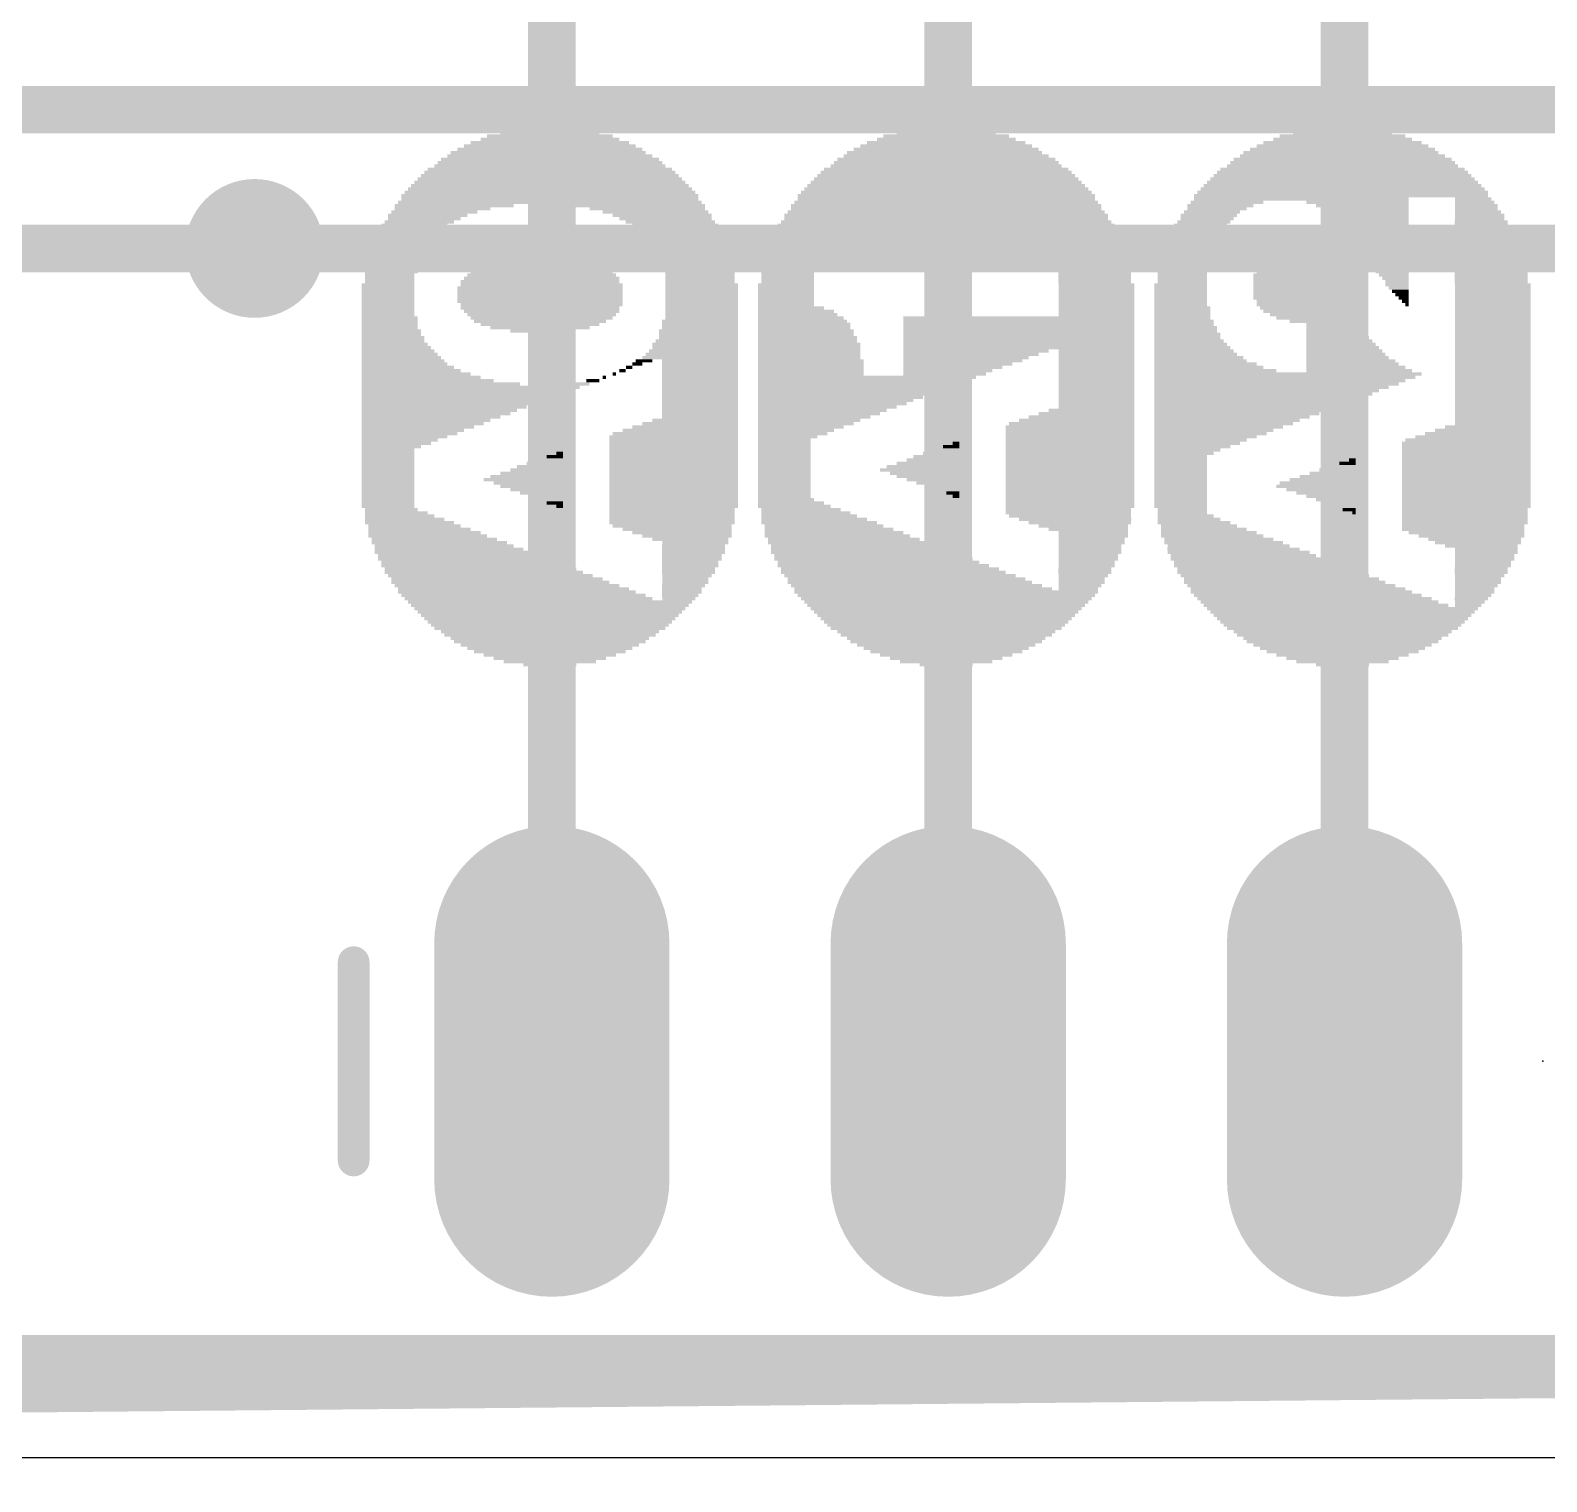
# Model space of a CAD drawing. Extents: x -3.4 to 68.6, y -0.2 to 53.3.
# Drawn here: x 47.46 to 57.18, y -0.15 to 9.14 of the extents above; entities that cross this region are included whole.
import ezdxf

# ---------------------------------------------------------------- set-up
doc = ezdxf.new("R2010")
doc.units = 0
for name, color, linetype in [('1', 12, 'CONTINUOUS'), ('16', 132, 'CONTINUOUS'), ('17', 110, 'CONTINUOUS'), ('18', 3, 'CONTINUOUS'), ('20', 53, 'CONTINUOUS'), ('200', 4, 'CONTINUOUS'), ('23', 53, 'CONTINUOUS'), ('51', 253, 'CONTINUOUS')]:
    doc.layers.add(name, color=color, linetype=linetype)

# ---------------------------------------------------------------- blocks, each defined once
blk = doc.blocks.new('RECT')
blk.add_solid([(-0.5, -0.5), (0.5, -0.5), (-0.5, 0.5), (0.5, 0.5)])
blk = doc.blocks.new('LONGP100')
at = {"const_width": 1}
blk.add_lwpolyline([(-0.5, 0), (0.5, 0)], dxfattribs=at)
at = {"const_width": 0.5}
for points in [[(-0.5, 0.25, 1), (-0.5, -0.25)], [(0.5, -0.25, 1), (0.5, 0.25)]]:
    blk.add_lwpolyline(points, format="xyb", dxfattribs=at)
blk = doc.blocks.new('ROUNDV')
at = {"const_width": 0.5}
blk.add_lwpolyline([(0, -0.25, 1), (0, 0.25, 1), (0, -0.25)], format="xyb", dxfattribs=at)

msp = doc.modelspace()

# ---------------------------------------------------------------- linework, layer by layer
at = {"layer": '1', "const_width": 0.3048}
for points in [[(53.34, 22.4156), (53.34, 2.54)], [(50.8, 22.0816), (50.8, 2.54)], [(55.88, 21.9865), (55.88, 2.54)], [(33.655, 7.747), (48.895, 7.747)], [(67.945, 0.635), (0, 0)]]:
    msp.add_lwpolyline(points, dxfattribs=at)
at = {"layer": '1', "const_width": 0.1524}
for points in [[(48.895, 7.6708, 1), (48.895, 7.8232)], [(50.7238, 2.54, 1), (50.8762, 2.54)], [(53.2638, 2.54, 1), (53.4162, 2.54)], [(55.8038, 2.54, 1), (55.9562, 2.54)]]:
    msp.add_lwpolyline(points, format="xyb", dxfattribs=at)
at = {"layer": '16', "const_width": 0.3048}
for points in [[(28.448, 8.636), (62.357, 8.636)], [(48.895, 7.747), (62.738, 7.747)], [(67.945, 0.635), (0.889, 0.635)]]:
    msp.add_lwpolyline(points, dxfattribs=at)
at = {"layer": '16', "const_width": 0.1524}
msp.add_lwpolyline([(48.895, 7.8232, 1), (48.895, 7.6708)], format="xyb", dxfattribs=at)
at = {"layer": '20'}
msp.add_line((65.04, 0), (1, 0), dxfattribs=at)
at = {"layer": '23'}
msp.add_point((57.15, 2.54), dxfattribs=at)
at = {"layer": '51', "const_width": 0.2032}
msp.add_lwpolyline([(49.53, 3.175), (49.53, 1.905)], dxfattribs=at)
at = {"layer": '51', "const_width": 0.1016}
for points in [[(49.5808, 3.175, 1), (49.4792, 3.175)], [(49.4792, 1.905, 1), (49.5808, 1.905)]]:
    msp.add_lwpolyline(points, format="xyb", dxfattribs=at)

# ---------------------------------------------------------------- block references
at = {"layer": '17', "xscale": 1.508, "yscale": 1.508, "rotation": 90}
for p in [(50.8, 2.54), (50.8, 2.54), (53.34, 2.54), (53.34, 2.54), (55.88, 2.54), (55.88, 2.54)]:
    msp.add_blockref('LONGP100', p, dxfattribs=at)
at = {"layer": '18', "xscale": 0.889, "yscale": 0.889}
msp.add_blockref('ROUNDV', (48.895, 7.747), dxfattribs=at)
msp.add_blockref('ROUNDV', (48.895, 7.747), dxfattribs=at)
at = {"layer": '200', "yscale": 0.0212}
for p, xscale in [((50.7874, 8.4452), 0.889), ((50.7874, 8.4663), 0.8043), ((50.7874, 8.4875), 0.635), ((50.7874, 8.5087), 0.4656), ((53.3273, 8.4452), 0.889), ((53.3273, 8.4663), 0.8043), ((53.3273, 8.4875), 0.635), ((53.3273, 8.5087), 0.4656), ((55.8672, 8.4452), 0.889), ((55.8672, 8.4663), 0.8043), ((55.8672, 8.4875), 0.635), ((55.8672, 8.5087), 0.4656), ((50.7768, 8.3605), 1.2488), ((50.7874, 8.3817), 1.1853), ((50.7874, 8.4028), 1.1006), ((50.7874, 8.424), 1.016), ((53.3167, 8.3605), 1.2488), ((53.3273, 8.3817), 1.1853), ((53.3273, 8.4028), 1.1006), ((53.3273, 8.424), 1.016), ((55.8566, 8.3605), 1.2488), ((55.8672, 8.3817), 1.1853), ((55.8672, 8.4028), 1.1006), ((55.8672, 8.424), 1.016), ((50.7874, 8.2547), 1.5663), ((50.7874, 8.2758), 1.4816), ((50.7874, 8.297), 1.4393), ((50.7874, 8.3182), 1.3969), ((50.7874, 8.3393), 1.3123), ((53.3273, 8.2547), 1.5663), ((53.3273, 8.2758), 1.4816), ((53.3273, 8.297), 1.4393), ((53.3273, 8.3182), 1.3969), ((53.3273, 8.3393), 1.3123), ((55.8672, 8.2547), 1.5663), ((55.8672, 8.2758), 1.4816), ((55.8672, 8.297), 1.4393), ((55.8672, 8.3182), 1.3969), ((55.8672, 8.3393), 1.3123), ((50.7874, 8.17), 1.7356), ((50.7874, 8.1912), 1.6933), ((50.7874, 8.2123), 1.6509), ((50.7874, 8.2335), 1.6086), ((53.3273, 8.17), 1.7356), ((53.3273, 8.1912), 1.6933), ((53.3273, 8.2123), 1.6509), ((53.3273, 8.2335), 1.6086), ((55.8672, 8.17), 1.7356), ((55.8672, 8.1912), 1.6933), ((55.8672, 8.2123), 1.6509), ((55.8672, 8.2335), 1.6086), ((50.7874, 8.0853), 1.9049), ((50.7874, 8.0642), 1.9049), ((50.7874, 8.1065), 1.8626), ((50.7874, 8.1277), 1.8203), ((50.7874, 8.1488), 1.7779), ((53.3273, 8.0853), 1.9049), ((53.3273, 8.0642), 1.9049), ((53.3273, 8.1065), 1.8626), ((53.3273, 8.1277), 1.8203), ((53.3273, 8.1488), 1.7779), ((55.8566, 8.0853), 1.8838), ((55.6026, 8.0642), 1.3758), ((55.8672, 8.1065), 1.8626), ((55.8672, 8.1277), 1.8203), ((55.8672, 8.1488), 1.7779), ((56.7032, 8.0642), 0.2328), ((50.0042, 7.9583), 0.508), ((50.0466, 7.9795), 0.5503), ((50.1736, 8.0218), 0.762), ((50.0995, 8.0007), 0.6138), ((50.7874, 8.043), 1.9473), ((51.3377, 8.0218), 0.889), ((51.4118, 8.0007), 0.7408), ((51.4647, 7.9795), 0.6773), ((51.507, 7.9583), 0.635), ((53.3273, 7.9583), 2.0743), ((53.3273, 7.9795), 2.0319), ((53.3273, 8.0218), 1.9896), ((53.3273, 8.0007), 1.9896), ((53.3273, 8.043), 1.9473), ((55.01, 7.9583), 0.3598), ((55.0311, 7.9795), 0.3598), ((55.084, 8.0218), 0.4233), ((55.0629, 8.0007), 0.381), ((55.1264, 8.043), 0.4656), ((55.9624, 8.043), 0.6561), ((55.9942, 8.0218), 0.5926), ((56.0153, 8.0007), 0.5503), ((56.0365, 7.9795), 0.508), ((56.0471, 7.9583), 0.4868), ((56.7138, 8.043), 0.254), ((56.7244, 8.0218), 0.2752), ((56.7244, 8.0007), 0.2752), ((56.735, 7.9795), 0.2963), ((56.7456, 7.9583), 0.3175), ((49.909, 7.8737), 0.4022), ((49.9196, 7.8949), 0.4233), ((49.9513, 7.916), 0.4445), ((49.9831, 7.9372), 0.4657), ((51.5282, 7.9372), 0.5926), ((51.5599, 7.916), 0.5715), ((51.5917, 7.8949), 0.5503), ((51.6023, 7.8737), 0.5291), ((53.3273, 7.8949), 2.1589), ((53.3273, 7.8737), 2.1589), ((53.3273, 7.916), 2.1166), ((53.3273, 7.9372), 2.0743), ((54.9571, 7.8949), 0.3387), ((54.9465, 7.8737), 0.3175), ((54.9782, 7.916), 0.3387), ((54.9994, 7.9372), 0.3387), ((56.0577, 7.9372), 0.4657), ((56.0683, 7.916), 0.4445), ((56.0788, 7.8949), 0.4233), ((56.0894, 7.8737), 0.4022), ((56.7561, 7.916), 0.3387), ((56.7561, 7.8949), 0.3387), ((56.7667, 7.8737), 0.3598), ((56.7456, 7.9372), 0.3175), ((49.8349, 7.7679), 0.3387), ((49.8455, 7.789), 0.3598), ((49.8878, 7.8525), 0.4022), ((49.8773, 7.8314), 0.381), ((49.8667, 7.8102), 0.3598), ((51.634, 7.8525), 0.508), ((51.6446, 7.8314), 0.4868), ((51.6552, 7.8102), 0.4656), ((51.6763, 7.789), 0.4657), ((51.6763, 7.7679), 0.4657), ((53.3273, 7.789), 2.2436), ((53.3273, 7.7679), 2.2436), ((53.3273, 7.8525), 2.2012), ((53.3273, 7.8314), 2.2012), ((53.3273, 7.8102), 2.2012), ((54.9041, 7.789), 0.3175), ((54.8936, 7.7679), 0.2963), ((54.9253, 7.8525), 0.3175), ((54.9253, 7.8314), 0.3175), ((54.9147, 7.8102), 0.2963), ((56.1, 7.8525), 0.381), ((56.1106, 7.8314), 0.3598), ((56.1212, 7.8102), 0.3387), ((56.1212, 7.789), 0.3387), ((56.1318, 7.7679), 0.3175), ((56.7773, 7.8525), 0.381), ((56.7773, 7.8314), 0.381), ((56.7773, 7.8102), 0.381), ((56.7879, 7.789), 0.4022), ((56.7879, 7.7679), 0.4022), ((49.7926, 7.6832), 0.3387), ((49.8138, 7.7467), 0.3387), ((49.8138, 7.7255), 0.3387), ((49.8032, 7.7044), 0.3175), ((50.7239, 7.6832), 0.4233), ((51.6975, 7.7467), 0.4657), ((51.7081, 7.7255), 0.4445), ((51.7081, 7.7044), 0.4445), ((51.7187, 7.6832), 0.4656), ((53.3273, 7.6832), 2.3282), ((53.3273, 7.7467), 2.2859), ((53.3273, 7.7255), 2.2859), ((53.3273, 7.7044), 2.2859), ((54.8618, 7.6832), 0.3175), ((54.8724, 7.7255), 0.2963), ((54.8724, 7.7044), 0.2963), ((54.883, 7.7467), 0.3175), ((55.5074, 7.6832), 0.254), ((55.5179, 7.7044), 0.1905), ((56.1423, 7.7467), 0.2963), ((56.1423, 7.7255), 0.2963), ((56.1529, 7.7044), 0.2752), ((56.1635, 7.6832), 0.254), ((56.7985, 7.7467), 0.4233), ((56.7985, 7.7255), 0.4233), ((56.7985, 7.7044), 0.4233), ((56.8091, 7.6832), 0.4445), ((49.7714, 7.6197), 0.3387), ((49.7714, 7.5985), 0.3387), ((49.7608, 7.5774), 0.3175), ((49.782, 7.662), 0.3175), ((49.782, 7.6409), 0.3175), ((50.7345, 7.5774), 0.9525), ((50.7345, 7.5985), 0.9101), ((50.7239, 7.6197), 0.8466), ((50.7239, 7.6409), 0.762), ((50.7345, 7.662), 0.6561), ((51.7293, 7.662), 0.4445), ((51.7293, 7.6409), 0.4445), ((51.7398, 7.6197), 0.4656), ((51.7504, 7.5985), 0.4445), ((51.7504, 7.5774), 0.4445), ((52.3113, 7.6197), 0.3387), ((52.3113, 7.5985), 0.3387), ((52.3113, 7.5774), 0.3387), ((53.3273, 7.662), 2.3282), ((52.3219, 7.6409), 0.3175), ((54.2797, 7.6197), 0.4657), ((54.2797, 7.5985), 0.4657), ((54.2797, 7.5774), 0.4657), ((54.2692, 7.6409), 0.4445), ((54.8406, 7.6197), 0.3175), ((54.8406, 7.5985), 0.3175), ((54.8406, 7.5774), 0.3175), ((54.8512, 7.6409), 0.2963), ((54.8618, 7.662), 0.3175), ((55.5285, 7.5774), 0.4656), ((55.5179, 7.6197), 0.4022), ((55.5285, 7.5985), 0.4233), ((55.5179, 7.6409), 0.3598), ((55.5179, 7.662), 0.3175), ((56.1635, 7.662), 0.254), ((56.1741, 7.6409), 0.2328), ((56.1847, 7.6197), 0.2117), ((56.1847, 7.5985), 0.2117), ((56.1953, 7.5774), 0.1905), ((56.8091, 7.662), 0.4445), ((56.8091, 7.6409), 0.4445), ((56.8196, 7.6197), 0.4657), ((56.8196, 7.5985), 0.4657), ((56.8196, 7.5774), 0.4657), ((49.7503, 7.5139), 0.3387), ((49.7503, 7.4927), 0.3387), ((49.7608, 7.5562), 0.3175), ((49.7608, 7.535), 0.3175), ((50.7239, 7.4927), 1.0583), ((50.7239, 7.535), 1.016), ((50.7345, 7.5139), 1.0371), ((50.7345, 7.5562), 0.9948), ((51.7504, 7.5562), 0.4445), ((51.7504, 7.535), 0.4445), ((51.761, 7.5139), 0.4656), ((51.761, 7.4927), 0.4656), ((52.3007, 7.5139), 0.3598), ((52.3007, 7.4927), 0.3598), ((52.3113, 7.5562), 0.3387), ((52.3113, 7.535), 0.3387), ((54.2797, 7.5562), 0.4657), ((54.2797, 7.535), 0.4657), ((54.2903, 7.5139), 0.4868), ((54.2903, 7.4927), 0.4868), ((54.8301, 7.5139), 0.3387), ((54.8301, 7.4927), 0.3387), ((54.8406, 7.5562), 0.3175), ((54.8406, 7.535), 0.3175), ((55.5391, 7.5562), 0.4868), ((55.5391, 7.535), 0.4868), ((55.5497, 7.5139), 0.508), ((55.5603, 7.4927), 0.5291), ((56.2058, 7.5562), 0.1693), ((56.2164, 7.535), 0.1482), ((56.2164, 7.5139), 0.1482), ((56.227, 7.4927), 0.127), ((56.8196, 7.5562), 0.4657), ((56.8196, 7.535), 0.4657), ((56.8302, 7.5139), 0.4868), ((56.8302, 7.4927), 0.4868), ((49.7503, 7.4715), 0.3387), ((49.7503, 7.4504), 0.3387), ((49.7503, 7.4292), 0.3387), ((49.7503, 7.408), 0.3387), ((49.7503, 7.3869), 0.3387), ((50.7239, 7.4715), 1.0583), ((50.7239, 7.4504), 1.0583), ((50.7239, 7.4292), 1.0583), ((50.7239, 7.408), 1.0583), ((50.7345, 7.3869), 1.0371), ((51.761, 7.4715), 0.4656), ((51.761, 7.4504), 0.4656), ((51.761, 7.4292), 0.4656), ((51.761, 7.408), 0.4656), ((51.761, 7.3869), 0.4656), ((52.3007, 7.4715), 0.3598), ((52.3007, 7.4504), 0.3598), ((52.3007, 7.4292), 0.3598), ((52.3007, 7.408), 0.3598), ((52.3007, 7.3869), 0.3598), ((54.2903, 7.4715), 0.4868), ((54.2903, 7.4504), 0.4868), ((54.2903, 7.4292), 0.4868), ((54.2903, 7.408), 0.4868), ((54.2903, 7.3869), 0.4868), ((54.8301, 7.4715), 0.3387), ((54.8301, 7.4504), 0.3387), ((54.8301, 7.4292), 0.3387), ((54.8301, 7.408), 0.3387), ((54.8301, 7.3869), 0.3387), ((55.5603, 7.4715), 0.5291), ((55.5709, 7.4504), 0.5503), ((55.5814, 7.4292), 0.5715), ((55.592, 7.408), 0.5503), ((55.6026, 7.3869), 0.5715), ((56.2376, 7.4715), 0.1058), ((56.2482, 7.4504), 0.0847), ((56.2587, 7.4292), 0.0635), ((56.2693, 7.408), 0.0423), ((56.2799, 7.3869), 0.0212), ((56.8302, 7.4715), 0.4868), ((56.8302, 7.4504), 0.4868), ((56.8302, 7.4292), 0.4868), ((56.8302, 7.408), 0.4868), ((56.8302, 7.3869), 0.4868), ((49.7608, 7.3022), 0.3598), ((49.7608, 7.281), 0.3598), ((49.7503, 7.3657), 0.3387), ((49.7503, 7.3445), 0.3387), ((49.7503, 7.3234), 0.3387), ((50.7239, 7.3657), 1.016), ((50.7345, 7.3445), 0.9948), ((50.7345, 7.3234), 0.9525), ((50.7345, 7.3022), 0.9101), ((50.7239, 7.281), 0.8466), ((51.7504, 7.281), 0.4868), ((51.761, 7.3657), 0.4656), ((51.761, 7.3445), 0.4656), ((51.761, 7.3234), 0.4656), ((51.761, 7.3022), 0.4656), ((52.3642, 7.3445), 0.4868), ((52.3748, 7.3234), 0.508), ((52.4066, 7.281), 0.5715), ((52.3325, 7.3657), 0.4233), ((52.396, 7.3022), 0.5503), ((53.7929, 7.3022), 1.4816), ((53.7929, 7.281), 1.4816), ((54.2903, 7.3657), 0.4868), ((54.2903, 7.3445), 0.4868), ((54.2903, 7.3234), 0.4868), ((54.8406, 7.3657), 0.3598), ((54.8406, 7.3445), 0.3598), ((54.8406, 7.3234), 0.3598), ((54.8406, 7.3022), 0.3598), ((54.8512, 7.281), 0.381), ((55.6238, 7.3657), 0.5715), ((55.6344, 7.3445), 0.5503), ((55.6661, 7.3234), 0.5291), ((55.6979, 7.3022), 0.508), ((55.7508, 7.281), 0.4445), ((56.8302, 7.3657), 0.4868), ((56.8302, 7.3445), 0.4868), ((56.8302, 7.3234), 0.4868), ((56.8302, 7.3022), 0.4868), ((56.8302, 7.281), 0.4868), ((49.7608, 7.2599), 0.3598), ((49.7608, 7.2387), 0.3598), ((49.7714, 7.2175), 0.381), ((49.7714, 7.1964), 0.381), ((50.7239, 7.2599), 0.762), ((50.7239, 7.2387), 0.635), ((50.7239, 7.2175), 0.381), ((51.7398, 7.2175), 0.508), ((51.7398, 7.1964), 0.508), ((51.7504, 7.2599), 0.4868), ((51.7504, 7.2387), 0.4868), ((52.4277, 7.2175), 0.6138), ((52.4277, 7.1964), 0.6138), ((52.4172, 7.2599), 0.5926), ((52.4172, 7.2387), 0.5926), ((53.7929, 7.2599), 1.4816), ((53.7929, 7.2387), 1.4816), ((53.7929, 7.2175), 1.4816), ((53.7929, 7.1964), 1.4816), ((54.8512, 7.2599), 0.381), ((54.8618, 7.2387), 0.4022), ((54.8618, 7.2175), 0.4022), ((54.8724, 7.1964), 0.4233), ((55.8037, 7.2599), 0.3387), ((55.8143, 7.2387), 0.3598), ((55.8249, 7.2175), 0.381), ((55.8249, 7.1964), 0.381), ((56.8302, 7.2599), 0.4868), ((56.8302, 7.2387), 0.4868), ((56.8302, 7.2175), 0.4868), ((56.8302, 7.1964), 0.4868), ((49.782, 7.1752), 0.4022), ((49.782, 7.154), 0.4022), ((49.8032, 7.1117), 0.4445), ((49.7926, 7.1329), 0.4233), ((49.8138, 7.0905), 0.4656), ((51.7081, 7.0905), 0.5715), ((51.7187, 7.1329), 0.5503), ((51.7187, 7.1117), 0.5503), ((51.7293, 7.154), 0.5291), ((51.7398, 7.1752), 0.508), ((52.4383, 7.1752), 0.635), ((52.4383, 7.154), 0.635), ((52.4489, 7.1329), 0.6561), ((52.4489, 7.1117), 0.6561), ((52.4489, 7.0905), 0.6561), ((53.7929, 7.1752), 1.4816), ((53.7929, 7.154), 1.4816), ((53.7929, 7.1329), 1.4816), ((53.7929, 7.1117), 1.4816), ((53.5178, 7.0905), 0.9313), ((54.2903, 7.0905), 0.4868), ((54.9041, 7.1117), 0.4868), ((54.9147, 7.0905), 0.508), ((54.8724, 7.1752), 0.4233), ((54.883, 7.154), 0.4445), ((54.8936, 7.1329), 0.4657), ((55.8354, 7.1752), 0.4022), ((55.846, 7.154), 0.4233), ((55.8566, 7.1329), 0.4445), ((55.8672, 7.1117), 0.4656), ((55.8778, 7.0905), 0.4868), ((56.8302, 7.1752), 0.4868), ((56.8302, 7.154), 0.4868), ((56.8302, 7.1329), 0.4868), ((56.8302, 7.1117), 0.4868), ((56.8302, 7.0905), 0.4868), ((49.8243, 7.0694), 0.4868), ((49.8349, 7.0482), 0.508), ((49.8455, 7.0271), 0.5291), ((49.8561, 7.0059), 0.5503), ((51.3483, 7.0059), 0.0635), ((51.3906, 7.0271), 0.1058), ((51.6869, 7.0482), 0.6138), ((51.6975, 7.0694), 0.5926), ((51.7504, 7.0271), 0.4868), ((51.7504, 7.0059), 0.4868), ((52.4595, 7.0271), 0.6773), ((52.4595, 7.0059), 0.6773), ((52.4489, 7.0694), 0.6561), ((52.4489, 7.0482), 0.6561), ((53.486, 7.0694), 0.8678), ((53.4331, 7.0271), 0.762), ((53.4543, 7.0482), 0.8043), ((53.4014, 7.0059), 0.6985), ((54.2903, 7.0694), 0.4868), ((54.2903, 7.0482), 0.4868), ((54.2903, 7.0271), 0.4868), ((54.2903, 7.0059), 0.4868), ((54.9253, 7.0694), 0.5292), ((54.9465, 7.0482), 0.5715), ((54.9571, 7.0271), 0.5926), ((54.9888, 7.0059), 0.6561), ((55.8883, 7.0694), 0.508), ((55.8989, 7.0482), 0.5291), ((55.9201, 7.0271), 0.5715), ((55.9307, 7.0059), 0.5926), ((56.8302, 7.0694), 0.4868), ((56.8302, 7.0482), 0.4868), ((56.8302, 7.0271), 0.4868), ((56.8302, 7.0059), 0.4868), ((49.8984, 6.9636), 0.635), ((49.9619, 6.9212), 0.762), ((50.0042, 6.9001), 0.8466), ((49.8773, 6.9847), 0.5926), ((49.9302, 6.9424), 0.6985), ((51.0625, 6.9001), 0.0847), ((51.1366, 6.9212), 0.0212), ((51.2001, 6.9424), 0.0212), ((51.253, 6.9636), 0.0423), ((51.2954, 6.9847), 0.0423), ((51.7504, 6.9847), 0.4868), ((51.7504, 6.9636), 0.4868), ((51.7504, 6.9424), 0.4868), ((51.7504, 6.9212), 0.4868), ((51.7504, 6.9001), 0.4868), ((52.4595, 6.9847), 0.6773), ((52.4595, 6.9636), 0.6773), ((52.4595, 6.9424), 0.6773), ((52.8193, 6.9212), 1.3969), ((52.7876, 6.9001), 1.3334), ((53.3696, 6.9847), 0.635), ((53.3379, 6.9636), 0.5715), ((53.3167, 6.9424), 0.5291), ((54.2903, 6.9847), 0.4868), ((54.2903, 6.9636), 0.4868), ((54.2903, 6.9424), 0.4868), ((54.2903, 6.9212), 0.4868), ((54.2903, 6.9001), 0.4868), ((55.5179, 6.9424), 1.7144), ((55.465, 6.9001), 1.6086), ((55.01, 6.9847), 0.6985), ((55.0523, 6.9636), 0.7831), ((55.4968, 6.9212), 1.6721), ((55.9518, 6.9847), 0.635), ((55.973, 6.9636), 0.6773), ((56.8302, 6.9847), 0.4868), ((56.8302, 6.9636), 0.4868), ((56.8302, 6.9424), 0.4868), ((56.8302, 6.9212), 0.4868), ((56.8302, 6.9001), 0.4868), ((50.0889, 6.8789), 1.016), ((50.2582, 6.8366), 1.3546), ((50.1947, 6.7942), 1.2276), ((50.2794, 6.8577), 1.3969), ((50.2265, 6.8154), 1.2911), ((50.9461, 6.8789), 0.1905), ((51.7504, 6.8789), 0.4868), ((51.7504, 6.8577), 0.4868), ((51.7504, 6.8366), 0.4868), ((51.7504, 6.8154), 0.4868), ((51.7504, 6.7942), 0.4868), ((52.7664, 6.8789), 1.2911), ((52.7346, 6.8577), 1.2276), ((52.7029, 6.8366), 1.1641), ((52.6817, 6.8154), 1.1218), ((52.65, 6.7942), 1.0583), ((54.2903, 6.8789), 0.4868), ((54.2903, 6.8577), 0.4868), ((54.2903, 6.8366), 0.4868), ((54.2903, 6.8154), 0.4868), ((54.2903, 6.7942), 0.4868), ((55.4121, 6.8577), 1.5028), ((55.4439, 6.8789), 1.5663), ((55.3804, 6.8366), 1.4393), ((55.3592, 6.8154), 1.3969), ((55.3275, 6.7942), 1.3335), ((56.8302, 6.8789), 0.4868), ((56.8302, 6.8577), 0.4868), ((56.8302, 6.8366), 0.4868), ((56.8302, 6.8154), 0.4868), ((56.8302, 6.7942), 0.4868), ((50.163, 6.7731), 1.1641), ((50.1418, 6.7519), 1.1218), ((50.0783, 6.7096), 0.9948), ((50.1101, 6.7307), 1.0583), ((51.7504, 6.7731), 0.4868), ((51.7504, 6.7519), 0.4868), ((51.7504, 6.7307), 0.4868), ((51.7504, 6.7096), 0.4868), ((52.6182, 6.7731), 0.9948), ((52.5971, 6.7519), 0.9525), ((52.5653, 6.7307), 0.889), ((52.5336, 6.7096), 0.8255), ((54.2586, 6.7096), 0.5503), ((54.2903, 6.7731), 0.4868), ((54.2903, 6.7519), 0.4868), ((54.2903, 6.7307), 0.4868), ((55.2957, 6.7731), 1.27), ((55.2745, 6.7519), 1.2276), ((55.211, 6.7096), 1.1006), ((55.2428, 6.7307), 1.1641), ((56.8302, 6.7731), 0.4868), ((56.8302, 6.7519), 0.4868), ((56.8302, 6.7307), 0.4868), ((56.8302, 6.7096), 0.4868), ((50.0254, 6.6672), 0.889), ((49.9937, 6.6461), 0.8255), ((49.9725, 6.6249), 0.7831), ((50.0572, 6.6884), 0.9525), ((49.9408, 6.6037), 0.7196), ((51.6552, 6.6037), 0.6773), ((51.6869, 6.6249), 0.6138), ((51.7187, 6.6461), 0.5503), ((51.7504, 6.6884), 0.4868), ((51.7504, 6.6672), 0.4868), ((52.5124, 6.6884), 0.7831), ((52.4277, 6.6249), 0.6138), ((52.4807, 6.6672), 0.7196), ((52.4489, 6.6461), 0.6561), ((52.396, 6.6037), 0.5503), ((54.121, 6.6037), 0.8255), ((54.1316, 6.6249), 0.8043), ((54.1633, 6.6461), 0.7408), ((54.1951, 6.6672), 0.6773), ((54.2268, 6.6884), 0.6138), ((55.1581, 6.6672), 0.9948), ((55.1052, 6.6249), 0.889), ((55.1899, 6.6884), 1.0583), ((55.1264, 6.6461), 0.9313), ((55.0735, 6.6037), 0.8255), ((56.7985, 6.6037), 0.5503), ((56.8302, 6.6884), 0.4868), ((56.8302, 6.6672), 0.4868), ((56.8302, 6.6461), 0.4868), ((56.8302, 6.6249), 0.4868), ((49.8878, 6.5614), 0.6138), ((49.8243, 6.5191), 0.4868), ((49.909, 6.5826), 0.6561), ((49.8561, 6.5402), 0.5503), ((51.5811, 6.5402), 0.8255), ((51.5811, 6.5191), 0.8255), ((51.5917, 6.5614), 0.8043), ((51.6234, 6.5826), 0.7408), ((52.3642, 6.5826), 0.4868), ((52.3431, 6.5614), 0.4445), ((52.3113, 6.5402), 0.381), ((52.2902, 6.5191), 0.3387), ((54.121, 6.5826), 0.8255), ((54.121, 6.5614), 0.8255), ((54.121, 6.5402), 0.8255), ((54.121, 6.5191), 0.8255), ((55.0417, 6.5826), 0.762), ((55.0205, 6.5614), 0.7196), ((54.9888, 6.5402), 0.6561), ((54.9571, 6.5191), 0.5926), ((56.6715, 6.5191), 0.8043), ((56.7032, 6.5402), 0.7408), ((56.735, 6.5614), 0.6773), ((56.7667, 6.5826), 0.6138), ((49.8032, 6.4979), 0.4445), ((49.7714, 6.4767), 0.381), ((49.7503, 6.4556), 0.3387), ((49.7503, 6.4344), 0.3387), ((49.7503, 6.4132), 0.3387), ((50.8191, 6.4132), 0.1058), ((50.8509, 6.4344), 0.0423), ((51.5811, 6.4979), 0.8255), ((51.5811, 6.4767), 0.8255), ((51.5811, 6.4556), 0.8255), ((51.5811, 6.4344), 0.8255), ((51.5811, 6.4132), 0.8255), ((52.2902, 6.4979), 0.3387), ((52.2902, 6.4767), 0.3387), ((52.2902, 6.4556), 0.3387), ((52.2902, 6.4344), 0.3387), ((52.2902, 6.4132), 0.3387), ((53.2638, 6.4132), 0.2963), ((53.2955, 6.4344), 0.2328), ((53.3273, 6.4556), 0.1693), ((53.359, 6.4767), 0.1058), ((53.3908, 6.4979), 0.0423), ((54.121, 6.4979), 0.8255), ((54.121, 6.4767), 0.8255), ((54.121, 6.4556), 0.8255), ((54.121, 6.4344), 0.8255), ((54.121, 6.4132), 0.8255), ((54.9359, 6.4979), 0.5503), ((54.9041, 6.4767), 0.4868), ((54.8512, 6.4344), 0.381), ((54.8724, 6.4556), 0.4233), ((54.8301, 6.4132), 0.3387), ((56.6609, 6.4979), 0.8255), ((56.6609, 6.4767), 0.8255), ((56.6609, 6.4556), 0.8255), ((56.6609, 6.4344), 0.8255), ((56.6609, 6.4132), 0.8255), ((49.7503, 6.3921), 0.3387), ((49.7503, 6.3709), 0.3387), ((49.7503, 6.3497), 0.3387), ((49.7503, 6.3286), 0.3387), ((49.7503, 6.3074), 0.3387), ((50.671, 6.3074), 0.4021), ((50.7027, 6.3286), 0.3387), ((50.7239, 6.3497), 0.2963), ((50.7556, 6.3709), 0.2328), ((50.7874, 6.3921), 0.1693), ((51.5811, 6.3921), 0.8255), ((51.5811, 6.3709), 0.8255), ((51.5811, 6.3497), 0.8255), ((51.5811, 6.3286), 0.8255), ((51.5811, 6.3074), 0.8255), ((52.2902, 6.3921), 0.3387), ((52.2902, 6.3709), 0.3387), ((52.2902, 6.3497), 0.3387), ((52.2902, 6.3286), 0.3387), ((52.2902, 6.3074), 0.3387), ((53.158, 6.3286), 0.508), ((53.1791, 6.3497), 0.4657), ((53.1897, 6.3074), 0.4445), ((53.2109, 6.3709), 0.4022), ((53.2426, 6.3921), 0.3387), ((54.121, 6.3921), 0.8255), ((54.121, 6.3709), 0.8255), ((54.121, 6.3497), 0.8255), ((54.121, 6.3286), 0.8255), ((54.121, 6.3074), 0.8255), ((54.8301, 6.3921), 0.3387), ((54.8301, 6.3709), 0.3387), ((54.8301, 6.3497), 0.3387), ((54.8301, 6.3286), 0.3387), ((54.8301, 6.3074), 0.3387), ((55.8037, 6.3074), 0.2963), ((55.8354, 6.3286), 0.2328), ((55.8672, 6.3497), 0.1693), ((55.8989, 6.3709), 0.1058), ((55.9307, 6.3921), 0.0423), ((56.6609, 6.3921), 0.8255), ((56.6609, 6.3709), 0.8255), ((56.6609, 6.3497), 0.8255), ((56.6609, 6.3286), 0.8255), ((56.6609, 6.3074), 0.8255), ((49.7503, 6.2862), 0.3387), ((49.7503, 6.2651), 0.3387), ((49.7503, 6.2439), 0.3387), ((49.7503, 6.2228), 0.3387), ((50.6181, 6.2651), 0.508), ((50.6392, 6.2862), 0.4656), ((50.6498, 6.2439), 0.4445), ((50.671, 6.2228), 0.4021), ((51.5811, 6.2862), 0.8255), ((51.5811, 6.2651), 0.8255), ((51.5811, 6.2439), 0.8255), ((51.5811, 6.2228), 0.8255), ((52.2902, 6.2862), 0.3387), ((52.2902, 6.2651), 0.3387), ((52.2902, 6.2439), 0.3387), ((52.2902, 6.2228), 0.3387), ((53.2109, 6.2862), 0.4022), ((53.2426, 6.2651), 0.3387), ((53.2744, 6.2439), 0.2752), ((53.3061, 6.2228), 0.2117), ((54.121, 6.2862), 0.8255), ((54.121, 6.2651), 0.8255), ((54.121, 6.2439), 0.8255), ((54.121, 6.2228), 0.8255), ((54.8301, 6.2862), 0.3387), ((54.8301, 6.2651), 0.3387), ((54.8301, 6.2439), 0.3387), ((54.8301, 6.2228), 0.3387), ((55.6979, 6.2228), 0.508), ((55.7084, 6.2439), 0.4868), ((55.7402, 6.2651), 0.4233), ((55.7719, 6.2862), 0.3598), ((56.6609, 6.2862), 0.8255), ((56.6609, 6.2651), 0.8255), ((56.6609, 6.2439), 0.8255), ((56.6609, 6.2228), 0.8255), ((49.7503, 6.2016), 0.3387), ((49.7503, 6.1804), 0.3387), ((49.7503, 6.1593), 0.3387), ((49.7503, 6.1381), 0.3387), ((49.7503, 6.1169), 0.3387), ((50.7027, 6.2016), 0.3387), ((50.7345, 6.1804), 0.2752), ((50.7662, 6.1593), 0.2117), ((50.798, 6.1381), 0.1482), ((50.8191, 6.1169), 0.1058), ((51.5811, 6.2016), 0.8255), ((51.5811, 6.1804), 0.8255), ((51.5811, 6.1593), 0.8255), ((51.5811, 6.1381), 0.8255), ((51.5811, 6.1169), 0.8255), ((52.2902, 6.2016), 0.3387), ((52.2902, 6.1804), 0.3387), ((52.2902, 6.1593), 0.3387), ((52.3007, 6.1381), 0.3598), ((52.3325, 6.1169), 0.4233), ((53.3379, 6.2016), 0.1482), ((53.3696, 6.1804), 0.0847), ((53.3908, 6.1593), 0.0423), ((54.121, 6.2016), 0.8255), ((54.121, 6.1804), 0.8255), ((54.121, 6.1593), 0.8255), ((54.121, 6.1381), 0.8255), ((54.121, 6.1169), 0.8255), ((54.8301, 6.2016), 0.3387), ((54.8301, 6.1804), 0.3387), ((54.8301, 6.1593), 0.3387), ((54.8301, 6.1381), 0.3387), ((54.8301, 6.1169), 0.3387), ((55.7296, 6.2016), 0.4445), ((55.7614, 6.1804), 0.381), ((55.7931, 6.1593), 0.3175), ((55.8249, 6.1381), 0.254), ((55.846, 6.1169), 0.2117), ((56.6609, 6.2016), 0.8255), ((56.6609, 6.1804), 0.8255), ((56.6609, 6.1593), 0.8255), ((56.6609, 6.1381), 0.8255), ((56.6609, 6.1169), 0.8255), ((49.7503, 6.0958), 0.3387), ((49.7714, 6.0746), 0.3387), ((49.8243, 6.0323), 0.4445), ((49.8032, 6.0534), 0.4022), ((50.8509, 6.0958), 0.0423), ((51.5811, 6.0958), 0.8255), ((51.5705, 6.0746), 0.8043), ((51.5705, 6.0534), 0.8043), ((51.5705, 6.0323), 0.8043), ((52.3537, 6.0958), 0.4656), ((52.396, 6.0746), 0.508), ((52.4277, 6.0534), 0.5715), ((52.4489, 6.0323), 0.6138), ((54.121, 6.0958), 0.8255), ((54.1104, 6.0746), 0.8043), ((54.1104, 6.0534), 0.8043), ((54.121, 6.0323), 0.7831), ((54.8301, 6.0958), 0.3387), ((54.8406, 6.0746), 0.3175), ((54.8406, 6.0534), 0.3175), ((54.8618, 6.0323), 0.3598), ((55.8778, 6.0958), 0.1482), ((55.9095, 6.0746), 0.0847), ((55.9413, 6.0534), 0.0212), ((56.6609, 6.0958), 0.8255), ((56.6503, 6.0746), 0.8043), ((56.6503, 6.0534), 0.8043), ((56.6503, 6.0323), 0.8043), ((49.8878, 5.9899), 0.5715), ((49.8561, 6.0111), 0.508), ((49.9196, 5.9688), 0.5926), ((49.9513, 5.9476), 0.6561), ((49.9831, 5.9264), 0.7196), ((51.5705, 6.0111), 0.8043), ((51.5705, 5.9899), 0.8043), ((51.5705, 5.9688), 0.762), ((51.6023, 5.9476), 0.6985), ((51.634, 5.9264), 0.635), ((52.4807, 6.0111), 0.6773), ((52.5124, 5.9899), 0.7408), ((52.5759, 5.9476), 0.8255), ((52.6076, 5.9264), 0.889), ((52.5442, 5.9688), 0.762), ((54.1528, 6.0111), 0.7196), ((54.1845, 5.9899), 0.6561), ((54.2057, 5.9688), 0.5715), ((54.2374, 5.9476), 0.508), ((54.2692, 5.9264), 0.4445), ((54.883, 6.0111), 0.4022), ((54.9147, 5.9899), 0.4656), ((54.9465, 5.9688), 0.4868), ((54.9782, 5.9476), 0.5503), ((55.01, 5.9264), 0.6138), ((56.6397, 5.9688), 0.7831), ((56.6397, 5.9476), 0.7831), ((56.6503, 6.0111), 0.8043), ((56.6503, 5.9899), 0.8043), ((56.6609, 5.9264), 0.7408), ((50.0042, 5.9053), 0.762), ((50.0466, 5.8841), 0.8043), ((50.0783, 5.8629), 0.8678), ((50.1101, 5.8418), 0.889), ((50.1418, 5.8206), 0.9525), ((51.6658, 5.9053), 0.5715), ((51.6869, 5.8841), 0.4868), ((51.7187, 5.8629), 0.4233), ((51.7081, 5.8418), 0.4022), ((51.7081, 5.8206), 0.4022), ((52.6288, 5.9053), 0.9313), ((52.6711, 5.8841), 0.9736), ((52.6923, 5.8629), 1.016), ((52.7346, 5.8418), 1.0583), ((52.7664, 5.8206), 1.1218), ((54.2692, 5.9053), 0.4445), ((54.248, 5.8418), 0.4022), ((54.248, 5.8206), 0.4022), ((54.2586, 5.8841), 0.4233), ((54.2586, 5.8629), 0.4233), ((55.0311, 5.9053), 0.6561), ((55.1052, 5.8629), 0.762), ((55.0735, 5.8841), 0.6985), ((55.137, 5.8418), 0.7831), ((55.1687, 5.8206), 0.8466), ((56.6926, 5.9053), 0.6773), ((56.7138, 5.8841), 0.5926), ((56.735, 5.8629), 0.5503), ((56.7561, 5.8418), 0.4656), ((56.7879, 5.8206), 0.4022), ((50.163, 5.7994), 0.9948), ((50.2053, 5.7783), 1.0371), ((50.2371, 5.7571), 1.1006), ((50.2688, 5.7359), 1.1218), ((51.7081, 5.7994), 0.4022), ((51.6975, 5.7783), 0.381), ((51.6975, 5.7571), 0.381), ((51.6869, 5.7359), 0.3598), ((52.7876, 5.7994), 1.1641), ((52.8299, 5.7783), 1.2065), ((52.8616, 5.7571), 1.27), ((52.8934, 5.7359), 1.2911), ((54.248, 5.7994), 0.4022), ((54.2374, 5.7783), 0.381), ((54.2374, 5.7571), 0.381), ((54.2268, 5.7359), 0.3598), ((55.2005, 5.7994), 0.9101), ((55.2322, 5.7783), 0.9313), ((55.264, 5.7571), 0.9948), ((55.3063, 5.7359), 1.0371), ((56.7879, 5.7994), 0.4022), ((56.7773, 5.7783), 0.381), ((56.7773, 5.7571), 0.381), ((56.7667, 5.7359), 0.3598), ((50.3006, 5.7148), 1.1853), ((50.3429, 5.6936), 1.2276), ((50.3641, 5.6724), 1.27), ((50.4064, 5.6513), 1.3123), ((50.4487, 5.6301), 1.3546), ((51.6763, 5.6936), 0.3387), ((51.6763, 5.6724), 0.3387), ((51.6869, 5.7148), 0.3598), ((51.6658, 5.6513), 0.3175), ((51.6552, 5.6301), 0.2963), ((52.9251, 5.7148), 1.3546), ((52.9886, 5.6724), 1.4393), ((52.9675, 5.6936), 1.3969), ((53.031, 5.6513), 1.4816), ((53.0733, 5.6301), 1.5239), ((54.2162, 5.6936), 0.3387), ((54.2162, 5.6724), 0.3387), ((54.2268, 5.7148), 0.3598), ((54.1951, 5.6301), 0.2963), ((54.2057, 5.6513), 0.3175), ((55.3275, 5.7148), 1.0795), ((55.4015, 5.6724), 1.1853), ((55.3698, 5.6936), 1.1218), ((55.4333, 5.6513), 1.2065), ((55.4756, 5.6301), 1.2488), ((56.7667, 5.7148), 0.3598), ((56.7561, 5.6936), 0.3387), ((56.7561, 5.6724), 0.3387), ((56.735, 5.6301), 0.2963), ((56.7456, 5.6513), 0.3175), ((50.4699, 5.6089), 1.3969), ((50.5122, 5.5878), 1.4393), ((50.5757, 5.5454), 1.5239), ((50.5546, 5.5666), 1.4816), ((51.6552, 5.6089), 0.2963), ((51.6446, 5.5878), 0.2752), ((51.634, 5.5666), 0.254), ((51.634, 5.5454), 0.254), ((53.0945, 5.6089), 1.5663), ((53.1368, 5.5878), 1.6086), ((53.1791, 5.5666), 1.6509), ((53.3273, 5.5454), 1.9473), ((54.1951, 5.6089), 0.2963), ((54.1845, 5.5878), 0.2752), ((54.1739, 5.5666), 0.254), ((55.4968, 5.6089), 1.2911), ((55.5391, 5.5878), 1.3335), ((55.5814, 5.5666), 1.3758), ((55.6026, 5.5454), 1.4181), ((56.735, 5.6089), 0.2963), ((56.7244, 5.5878), 0.2752), ((56.7138, 5.5666), 0.254), ((56.7138, 5.5454), 0.254), ((50.6181, 5.5243), 1.5663), ((50.6498, 5.5031), 1.5874), ((50.7874, 5.4819), 1.8203), ((50.7874, 5.4608), 1.7779), ((50.7874, 5.4396), 1.7356), ((51.6234, 5.5243), 0.2328), ((51.6129, 5.5031), 0.2117), ((53.3273, 5.5243), 1.9049), ((53.3273, 5.5031), 1.8626), ((53.3273, 5.4819), 1.8203), ((53.3273, 5.4608), 1.7779), ((53.3273, 5.4396), 1.7356), ((55.6449, 5.5243), 1.4604), ((55.6873, 5.5031), 1.5028), ((55.719, 5.4819), 1.5239), ((55.7614, 5.4608), 1.5663), ((55.8672, 5.4396), 1.7356), ((56.7032, 5.5243), 0.2328), ((56.6926, 5.5031), 0.2117), ((56.6821, 5.4819), 0.1905), ((56.6715, 5.4608), 0.1693), ((50.7874, 5.4184), 1.6933), ((50.7874, 5.3973), 1.6509), ((50.7874, 5.3761), 1.6086), ((50.7874, 5.355), 1.5663), ((53.3273, 5.4184), 1.6933), ((53.3273, 5.3973), 1.6509), ((53.3273, 5.3761), 1.6086), ((53.3273, 5.355), 1.5663), ((55.8672, 5.4184), 1.6933), ((55.8672, 5.3973), 1.6509), ((55.8672, 5.3761), 1.6086), ((55.8672, 5.355), 1.5663), ((50.7874, 5.3338), 1.5239), ((50.7874, 5.3126), 1.4816), ((50.7874, 5.2915), 1.3969), ((50.7874, 5.2703), 1.3546), ((50.7874, 5.2491), 1.27), ((53.3273, 5.3338), 1.5239), ((53.3273, 5.3126), 1.4816), ((53.3273, 5.2915), 1.3969), ((53.3273, 5.2703), 1.3546), ((53.3273, 5.2491), 1.27), ((55.8672, 5.3338), 1.5239), ((55.8672, 5.3126), 1.4816), ((55.8672, 5.2915), 1.3969), ((55.8672, 5.2703), 1.3546), ((55.8672, 5.2491), 1.27), ((50.7874, 5.228), 1.2276), ((50.7874, 5.2068), 1.143), ((50.7874, 5.1856), 1.0583), ((50.7874, 5.1645), 0.9736), ((50.7874, 5.1433), 0.8466), ((53.3273, 5.228), 1.2276), ((53.3273, 5.2068), 1.143), ((53.3273, 5.1856), 1.0583), ((53.3273, 5.1645), 0.9736), ((53.3273, 5.1433), 0.8466), ((55.8672, 5.228), 1.2276), ((55.8672, 5.2068), 1.143), ((55.8672, 5.1856), 1.0583), ((55.8672, 5.1645), 0.9736), ((55.8672, 5.1433), 0.8466), ((50.7874, 5.1221), 0.7196), ((50.7874, 5.101), 0.5926), ((50.7874, 5.0798), 0.3387), ((53.3273, 5.1221), 0.7196), ((53.3273, 5.101), 0.5926), ((53.3273, 5.0798), 0.3387), ((55.8672, 5.1221), 0.7196), ((55.8672, 5.101), 0.5926), ((55.8672, 5.0798), 0.3387)]:
    msp.add_blockref('RECT', p, dxfattribs=dict(at, xscale=xscale))
at = {"layer": '51', "xscale": 0.508, "yscale": 0.508}
for p in [(50.8, 2.54), (53.34, 2.54), (55.88, 2.54)]:
    msp.add_blockref('RECT', p, dxfattribs=at)

doc.saveas('drawing.dxf')
